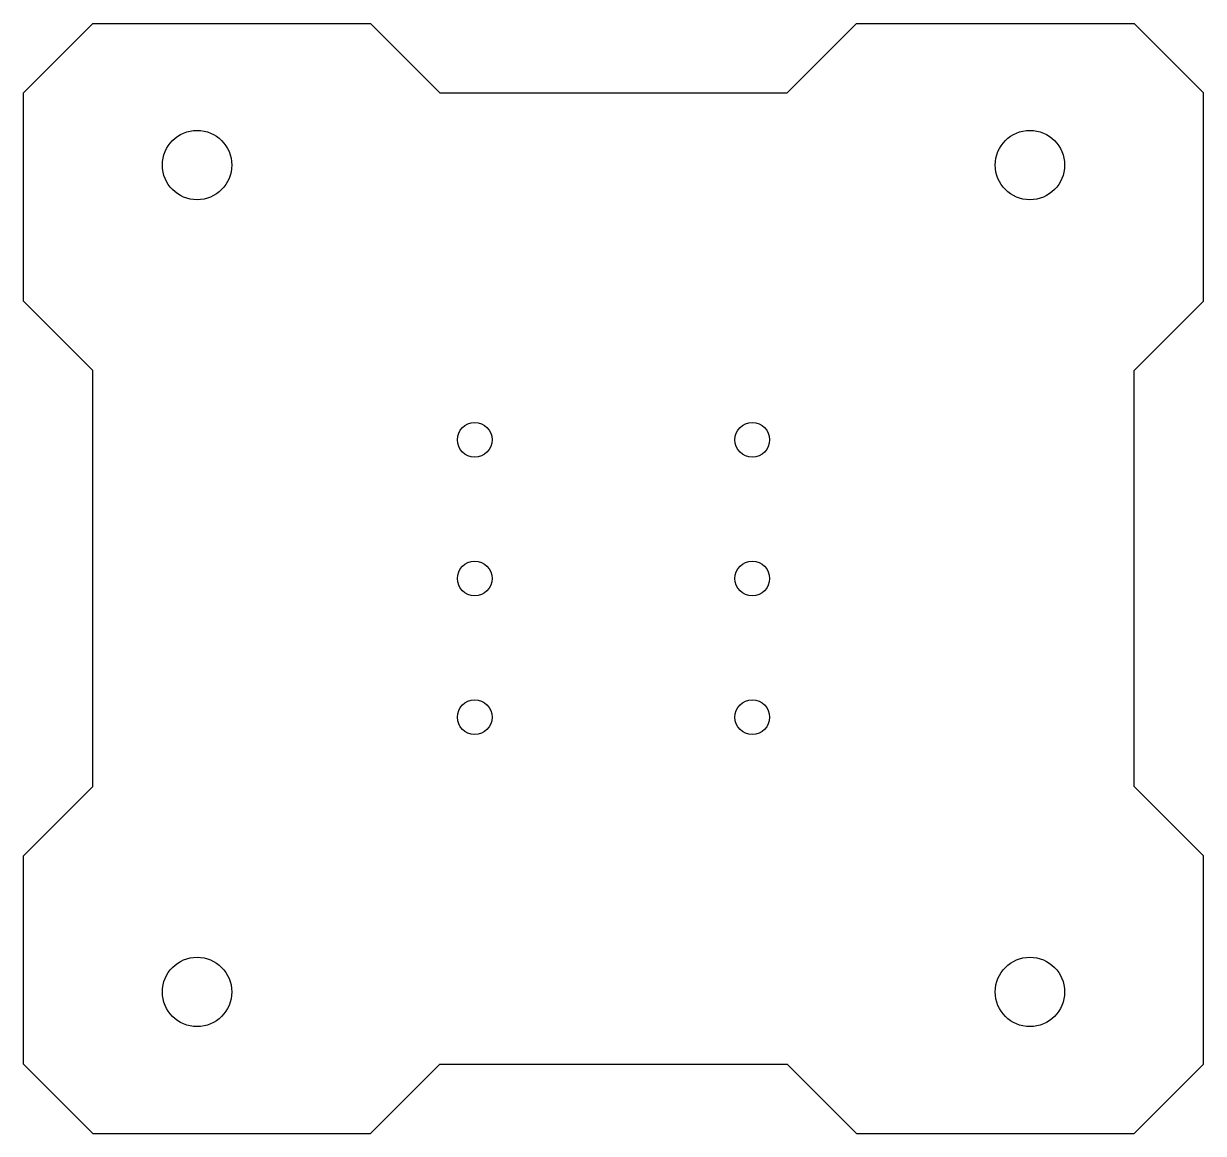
# Model space of a CAD drawing. Extents: x -42.5 to 42.5, y -40 to 40.
import ezdxf

# ---------------------------------------------------------------- set-up
doc = ezdxf.new("R2010")
doc.units = 0
doc.header["$MEASUREMENT"] = 0
doc.layers.add('VISIBLE', color=7, linetype='CONTINUOUS')

msp = doc.modelspace()

# ---------------------------------------------------------------- linework, layer by layer
at = {"layer": 'VISIBLE'}
for p, q in [((-37.5, 40), (-42.5, 35)), ((-37.5, 40), (-17.5, 40)), ((-12.5, 35), (-17.5, 40)), ((17.5, 40), (12.5, 35)), ((17.5, 40), (37.5, 40)), ((42.5, 35), (37.5, 40)), ((-42.5, 20), (-42.5, 35)), ((-12.5, 35), (12.5, 35)), ((42.5, 20), (42.5, 35)), ((-42.5, 20), (-37.5, 15)), ((37.5, 15), (42.5, 20)), ((-37.5, -15), (-37.5, 15)), ((37.5, -15), (37.5, 15)), ((-37.5, -15), (-42.5, -20)), ((42.5, -20), (37.5, -15)), ((-42.5, -35), (-42.5, -20)), ((42.5, -35), (42.5, -20)), ((-42.5, -35), (-37.5, -40)), ((-17.5, -40), (-12.5, -35)), ((-12.5, -35), (12.5, -35)), ((12.5, -35), (17.5, -40)), ((37.5, -40), (42.5, -35)), ((-37.5, -40), (-17.5, -40)), ((17.5, -40), (37.5, -40))]:
    msp.add_line(p, q, dxfattribs=at)
for centre, radius in [((30, 29.8), 2.5), ((-30, 29.8), 2.5), ((-10, 10), 1.25), ((10, 10), 1.25), ((-10, 0), 1.25), ((10, 0), 1.25), ((-10, -10), 1.25), ((10, -10), 1.25), ((-30, -29.8), 2.5), ((30, -29.8), 2.5)]:
    msp.add_circle(centre, radius, dxfattribs=at)

doc.saveas('drawing.dxf')
